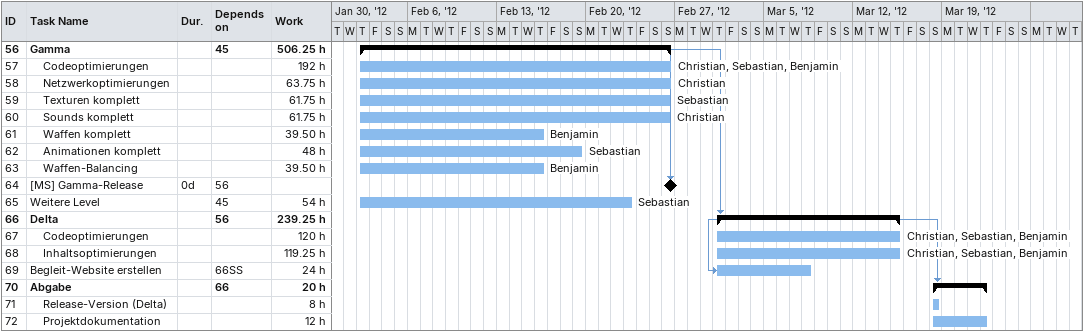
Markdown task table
| ID | Level | Task | Duration | Start | Finish | Predecessors | Resources | Work (h) |
|---|---|---|---|---|---|---|---|---|
| 56 | 1 | **Gamma** |  | 2012-02-02 | 2012-02-26 | 45 |  | 506.25 |
| 57 | 2 | Codeoptimierungen |  | 2012-02-02 | 2012-02-26 |  | Christian, Sebastian, Benjamin | 192 |
| 58 | 2 | Netzwerkoptimierungen |  | 2012-02-02 | 2012-02-26 |  | Christian | 63.75 |
| 59 | 2 | Texturen komplett |  | 2012-02-02 | 2012-02-26 |  | Sebastian | 61.75 |
| 60 | 2 | Sounds komplett |  | 2012-02-02 | 2012-02-26 |  | Christian | 61.75 |
| 61 | 2 | Waffen komplett |  | 2012-02-02 | 2012-02-16 |  | Benjamin | 39.50 |
| 62 | 2 | Animationen komplett |  | 2012-02-02 | 2012-02-19 |  | Sebastian | 48 |
| 63 | 2 | Waffen-Balancing |  | 2012-02-02 | 2012-02-16 |  | Benjamin | 39.50 |
| 64 | 1 | [MS] Gamma-Release | 0d | 2012-02-26 | 2012-02-26 | 56 |  |  |
| 65 | 1 | Weitere Level |  | 2012-02-02 | 2012-02-23 | 45 | Sebastian | 54 |
| 66 | 1 | **Delta** |  | 2012-03-01 | 2012-03-15 | 56 |  | 239.25 |
| 67 | 2 | Codeoptimierungen |  | 2012-03-01 | 2012-03-15 |  | Christian, Sebastian, Benjamin | 120 |
| 68 | 2 | Inhaltsoptimierungen |  | 2012-03-01 | 2012-03-15 |  | Christian, Sebastian, Benjamin | 119.25 |
| 69 | 1 | Begleit-Website erstellen |  | 2012-03-01 | 2012-03-08 | 66SS |  | 24 |
| 70 | 1 | **Abgabe** |  | 2012-03-18 | 2012-03-22 | 66 |  | 20 |
| 71 | 2 | Release-Version (Delta) |  | 2012-03-18 | 2012-03-18 |  |  | 8 |
| 72 | 2 | Projektdokumentation |  | 2012-03-18 | 2012-03-22 |  |  | 12 |
